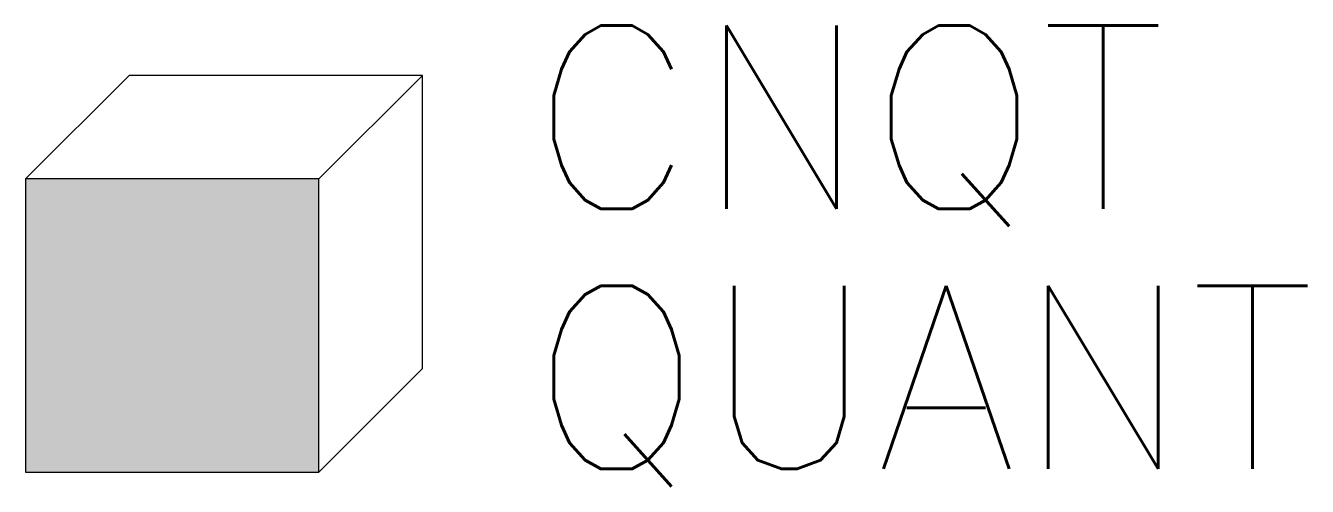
# Model space of a CAD drawing. Header units: millimetres. Extents: x 1737.747 to 1738.446, y 1012.446 to 1012.697.
import ezdxf
from ezdxf.enums import TextEntityAlignment as Align

# ---------------------------------------------------------------- set-up
doc = ezdxf.new("R2010")
doc.units = ezdxf.units.MM
doc.header["$LTSCALE"] = 10
doc.layers.add('cnqt', color=7, linetype='Continuous')
doc.styles.add('r80', font='romans.shx')

msp = doc.modelspace()

# ---------------------------------------------------------------- hatches: boundary and pattern name
at = {"layer": 'cnqt'}
msp.add_hatch(color=214, dxfattribs=at).paths.add_polyline_path([(1737.90667, 1012.61338), (1737.74667, 1012.61338), (1737.74667, 1012.45338), (1737.90667, 1012.45338)])

# ---------------------------------------------------------------- linework, layer by layer
at = {"color": 214}
for p, q in [((1737.74667, 1012.61338), (1737.80324, 1012.66995)), ((1737.96324, 1012.66995), (1737.80324, 1012.66995)), ((1737.90667, 1012.61338), (1737.96324, 1012.66995)), ((1737.96324, 1012.50995), (1737.96324, 1012.66995)), ((1737.90667, 1012.61338), (1737.74667, 1012.61338)), ((1737.74667, 1012.61338), (1737.74667, 1012.45338)), ((1737.90667, 1012.45338), (1737.90667, 1012.61338)), ((1737.90667, 1012.45338), (1737.96324, 1012.50995)), ((1737.74667, 1012.45338), (1737.90667, 1012.45338))]:
    msp.add_line(p, q, dxfattribs=at)

# ---------------------------------------------------------------- texts
at = {"color": 214, "style": 'r80', "flags": 1}
for tag, text, p in [('CNQT', 'Código', (1738.0221, 1012.64711)), ('QUANT', 'Quantidade', (1738.0221, 1012.50509))]:
    msp.add_attdef(tag, text=text, height=0.1, dxfattribs=at).set_placement(p, align=Align.MIDDLE_LEFT)

doc.saveas('drawing.dxf')
